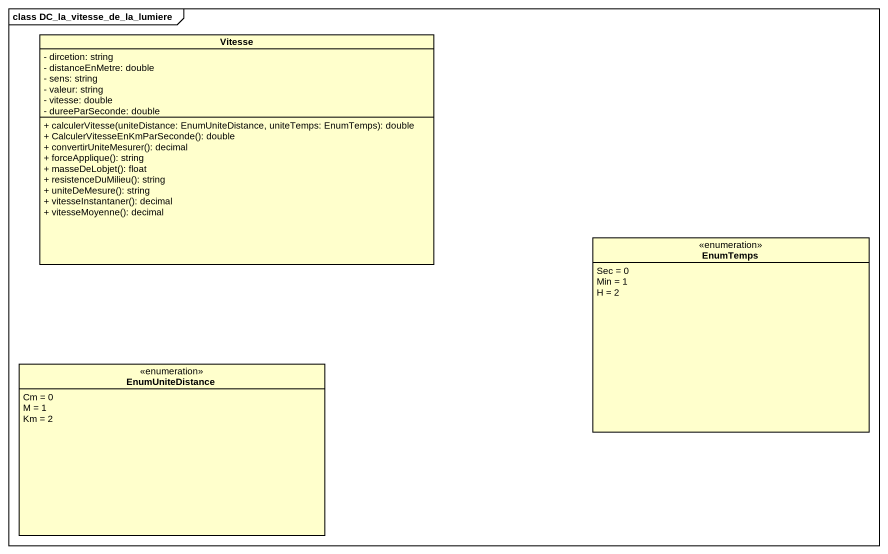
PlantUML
@startuml
mainframe class DC_la_vitesse_de_la_lumiere
hide circle
hide empty members
skinparam classAttributeIconSize 0
class Vitesse {
  - dircetion: string
  - distanceEnMetre: double
  - sens: string
  - valeur: string
  - vitesse: double
  - dureeParSeconde: double
  + calculerVitesse(uniteDistance: EnumUniteDistance, uniteTemps: EnumTemps): double
  + CalculerVitesseEnKmParSeconde(): double
  + convertirUniteMesurer(): decimal
  + forceApplique(): string
  + masseDeLobjet(): float
  + resistenceDuMilieu(): string
  + uniteDeMesure(): string
  + vitesseInstantaner(): decimal
  + vitesseMoyenne(): decimal
}
enum EnumTemps {
  Sec = 0
  Min = 1
  H = 2
}
enum EnumUniteDistance {
  Cm = 0
  M = 1
  Km = 2
}
@enduml
